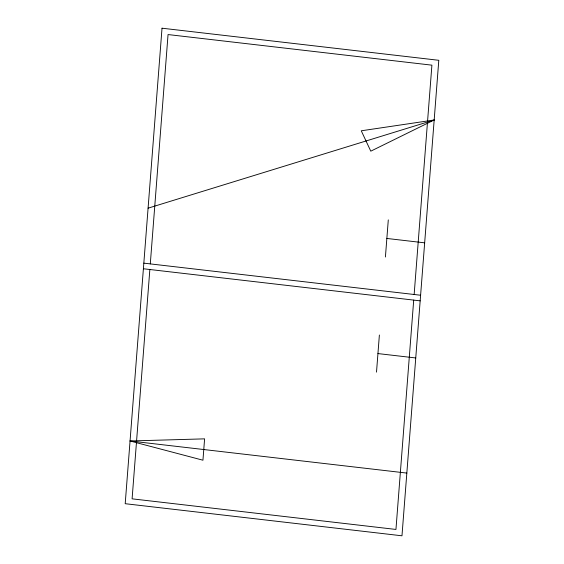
<?xml version="1.0" encoding="UTF-8"?>
<svg xmlns="http://www.w3.org/2000/svg" width="564" height="564" viewBox="0 0 564 564"><rect width="100%" height="100%" fill="white"/><g stroke="black" fill="none" stroke-linecap="round" stroke-linejoin="round"><path stroke-width="0.85" d="M149.855 269.507L132.096 498.837L395.949 529.441L413.708 300.104M150.292 263.896L168.051 34.559L431.904 65.163L414.145 294.493M376.505 372.134L379.382 335.016M385.416 257.015L388.293 219.897M434.174 119.977L370.781 151.173L361.27 130.799L434.174 119.977L148.092 208.165M130.058 440.985L204.598 438.855L202.948 460.21L130.058 440.985L406.834 473.083M386.855 238.452L424.664 242.837M143.834 263.148L420.603 295.24M143.397 268.76L420.166 300.852M377.943 353.579L415.746 357.957M162.023 28.2L125.201 503.701L401.977 535.8L438.799 60.299L162.023 28.2"/></g></svg>
